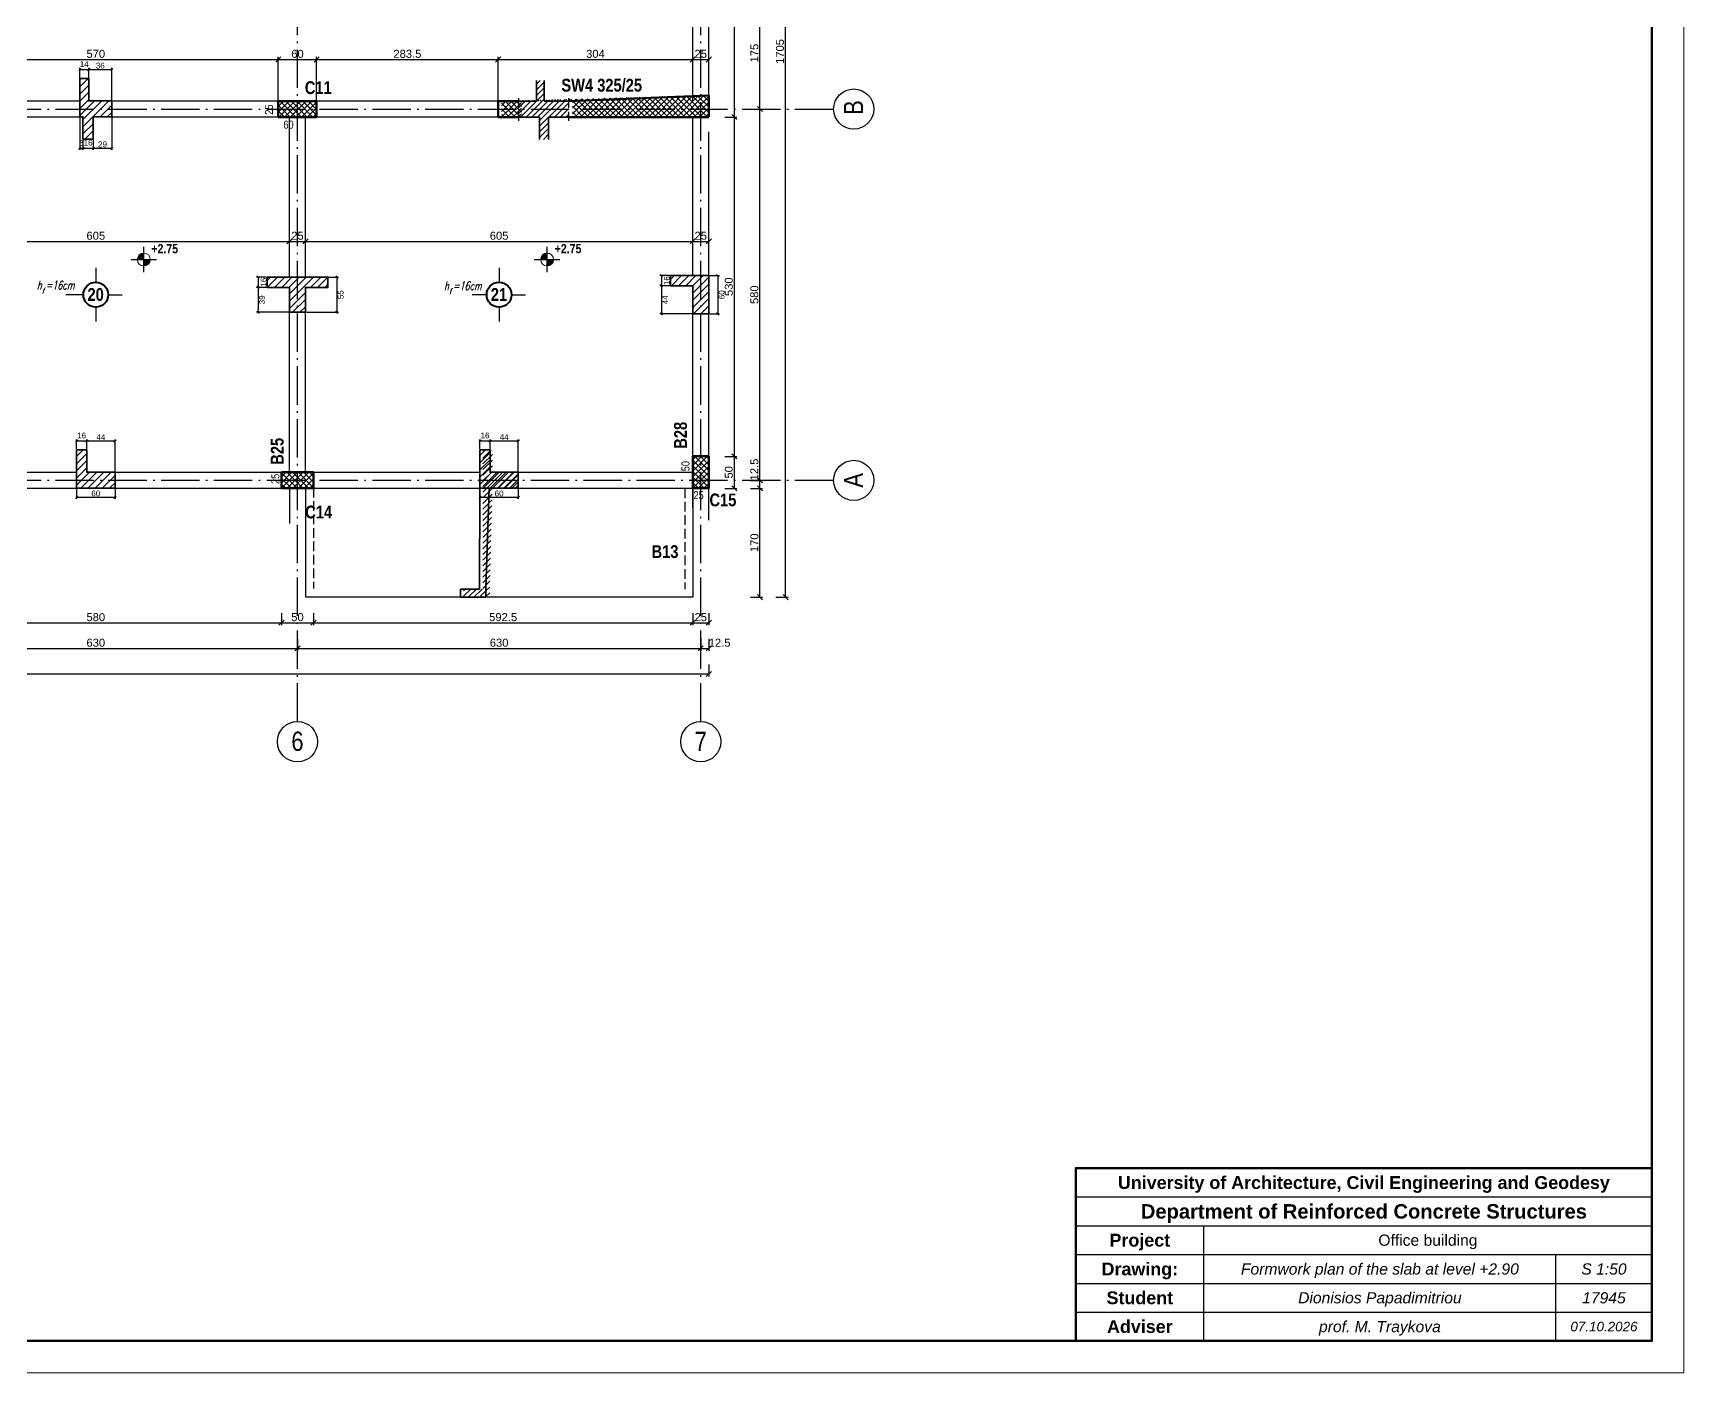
# Model space of a CAD drawing. Header units: millimetres. Extents: x -554 to 5391, y -796 to 3409.
# Drawn here: x 2812 to 5391, y -796 to 1297 of the extents above; entities that cross this region are included whole.
import ezdxf
from ezdxf.enums import TextEntityAlignment as Align

# ---------------------------------------------------------------- set-up
doc = ezdxf.new("R2010")
doc.units = ezdxf.units.MM
for name, pattern in [('DASHDOT', [82.5, 60, -10, 2.5, -10]), ('Dashed', [21, 15, -6]), ('Solid Line copy-002', [82.5, 60, -10, 2.5, -10])]:
    doc.linetypes.add(name, pattern=pattern)
for name, color, linetype, lineweight in [('! Plochi sech', 210, 'Continuous', 25), ('!Column', 10, 'Continuous', 50), ('!Dimension', 70, 'Continuous', 25), ('!Hatch', 70, 'Continuous', 25), ('035', 30, 'Continuous', 30), ('Osi', 70, 'DASHDOT', 25), ('SHEET', 7, 'Continuous', 35)]:
    doc.layers.add(name, color=color, linetype=linetype, lineweight=lineweight)
doc.layers.add('text', color=7, linetype='Continuous')
doc.styles.add('GENERATED_STYLE_2', font='ARIALN.TTF')
doc.styles.add('GENERATED_STYLE_3', font='ARIALNB.TTF')
doc.styles.get("Standard").update_dxf_attribs({"font": 'arial.ttf'})
doc.styles.add('TB', font='arial.ttf')
doc.styles.add('TB_B', font='arialbd.ttf')
doc.styles.add('TB_I', font='ariali.ttf')
doc.styles.add('АRM_nadpis', font='simplex.shx', dxfattribs={"width": 0.7, "oblique": 15})
doc.dimstyles.new('RC_PLAN', dxfattribs={"dimtxt": 12.5, "dimasz": 8, "dimexe": 4, "dimexo": 0, "dimgap": 2.5, "dimtad": 1, "dimdec": 1, "dimdsep": 46, "dimtxsty": 'Standard', "dimblk": 'OBLIQUE', "dimcen": 2.5, "dimclrd": 3, "dimclre": 3, "dimclrt": 7, "dimazin": 3, "dimtfac": 1, "dimtmove": 2, "dimatfit": 3})
doc.dimstyles.new('RC_SECTION', dxfattribs={"dimtxt": 9, "dimasz": 3.5, "dimexe": 2.5, "dimexo": 1.5, "dimgap": 1.5, "dimtad": 1, "dimdec": 0, "dimtxsty": 'Standard', "dimblk": 'OBLIQUE', "dimcen": 2.5, "dimclrd": 3, "dimclre": 3, "dimclrt": 7, "dimazin": 3, "dimtfac": 1, "dimtmove": 2, "dimatfit": 3})

# ---------------------------------------------------------------- blocks, each defined once
blk = doc.blocks.new('_Oblique')
at = {"color": 0, "linetype": 'ByBlock', "lineweight": -2}
blk.add_line((-0.5, -0.5), (0.5, 0.5), dxfattribs=at)

msp = doc.modelspace()

# ---------------------------------------------------------------- hatches: boundary and pattern name
at = {"layer": '! Plochi sech'}
h = msp.add_hatch(dxfattribs=at)
h.set_pattern_fill('ANSI31', color=256, scale=50)
h.set_pattern_definition([(45, (-891140.398, -495085.044), (-4.419417382, 4.419417382), [])])
h.paths.add_polyline_path([(3610.6, 1222.7), (3598.6, 1222.7), (3598.6, 1190.66), (3570.5, 1190.66), (3570.5, 1165.66), (3603.6, 1165.66), (3603.6, 1130.66), (3617.6, 1130.66), (3617.6, 1165.66), (3648.6, 1165.66), (3648.6, 1190.66), (3610.6, 1190.66)])
h = msp.add_hatch(dxfattribs=at)
h.set_pattern_fill('ANSI31', color=256, scale=50)
h.set_pattern_definition([(45, (-893534.9034, -493039.377), (-4.419417382, 4.419417382), [])])
h.paths.add_polyline_path([(3515.19, 610.64), (3529.9, 610.64), (3529.9, 645.64), (3515.19, 645.64)])
h.paths.add_polyline_path([(3515.19, 610.64), (3515.19, 598.15), (3570.9, 598.16), (3570.9, 610.64), (3529.9, 610.64)])
h.paths.add_polyline_path([(3515.19, 598.15), (3515.19, 585.64), (3570.9, 585.64), (3570.9, 598.16)])
h.paths.add_polyline_path([(3529.9, 585.64), (3515.19, 585.64), (3515.19, 585.64), (3514.9, 428.47), (3525.69, 428.47)])
h.paths.add_polyline_path([(3514.9, 428.63), (3514.9, 428.14), (3484.9, 428.14), (3484.9, 415.97), (3525.69, 415.97), (3525.69, 428.63)])
at = {"layer": '!Hatch'}
h = msp.add_hatch(dxfattribs=at)
h.set_pattern_fill('ANSI37', color=256, scale=50)
h.set_pattern_definition([(45, (-894824.752, -493460.0694), (-4.419417382, 4.419417382), []), (135, (-894824.752, -493460.0694), (-4.419417382, -4.419417382), [])])
h.paths.add_polyline_path([(3255.36, 1177.64), (3255.36, 1190.28), (3195.36, 1190.28), (3195.36, 1177.62)])
h.paths.add_polyline_path([(3195.36, 1165.64), (3255.36, 1165.64), (3255.36, 1177.64), (3195.36, 1177.62)])
h = msp.add_hatch(dxfattribs=at)
h.set_pattern_fill('ANSI37', color=256, scale=50)
h.set_pattern_definition([(45, (3585.748, 1145.519), (-4.41942, 4.41942), []), (135, (3585.748, 1145.519), (-4.41942, -4.41942), [])])
h.paths.add_polyline_path([(3654.9, 1190.63), (3615.6, 1190.63), (3575.5, 1190.62), (3575.5, 1178.09), (3654.9, 1178.1)], flags=16)
h.paths.add_polyline_path([(3654.9, 1178.1), (3575.5, 1178.09), (3575.5, 1165.64), (3654.9, 1165.64)], flags=16)
h.paths.add_polyline_path([(3855.41, 1199.14), (3543.91, 1190.64), (3543.91, 1178.05), (3855.41, 1178.1)])
h.paths.add_polyline_path([(3855.41, 1178.1), (3543.91, 1178.05), (3543.91, 1165.64), (3855.41, 1165.64)])
h.paths.add_polyline_path([(3867.91, 1199.14), (3855.41, 1199.14), (3855.41, 1178.1), (3867.91, 1178.1)])
h.paths.add_polyline_path([(3867.91, 1178.1), (3855.41, 1178.1), (3855.41, 1165.64), (3867.91, 1165.64)])
h = msp.add_hatch(dxfattribs=at)
h.set_pattern_fill('ANSI37', color=256, scale=50)
h.set_pattern_definition([(45, (-892684.754, -493986.8046), (-4.419417382, 4.419417382), []), (135, (-892684.754, -493986.8046), (-4.419417382, -4.419417382), [])])
h.paths.add_polyline_path([(3855.36, 635.64), (3842.86, 635.64), (3842.86, 610.63), (3855.36, 610.64)])
h.paths.add_polyline_path([(3867.86, 635.64), (3855.36, 635.64), (3855.36, 610.64), (3867.86, 610.64)])
h.paths.add_polyline_path([(3855.36, 610.64), (3855.36, 587.86), (3867.86, 587.86), (3867.86, 610.64)])
h.paths.add_polyline_path([(3855.36, 610.64), (3842.86, 610.63), (3842.86, 587.86), (3855.36, 587.86)])
h.paths.add_polyline_path([(3855.36, 587.86), (3842.86, 587.86), (3842.86, 585.64), (3855.36, 585.64)])
h.paths.add_polyline_path([(3867.86, 587.86), (3855.36, 587.86), (3855.36, 585.64), (3867.86, 585.64)])
h = msp.add_hatch(dxfattribs=at)
h.set_pattern_fill('ANSI37', color=256, scale=50, angle=90)
h.set_pattern_definition([(135, (497802.8546, -895911.977), (-4.419417382, -4.419417382), []), (225, (497802.8546, -895911.977), (4.419417382, -4.419417382), [])])
h.paths.add_polyline_path([(3200.41, 598.14), (3200.41, 585.64), (3225.42, 585.64), (3225.41, 598.14)])
h.paths.add_polyline_path([(3200.41, 610.64), (3200.41, 598.14), (3225.41, 598.14), (3225.41, 610.64)])
h.paths.add_polyline_path([(3225.41, 598.14), (3248.19, 598.14), (3248.19, 610.64), (3225.41, 610.64)])
h.paths.add_polyline_path([(3225.41, 598.14), (3225.42, 585.64), (3248.19, 585.64), (3248.19, 598.14)])
h.paths.add_polyline_path([(3248.19, 598.14), (3248.19, 585.64), (3250.41, 585.64), (3250.41, 598.14)])
h.paths.add_polyline_path([(3248.19, 610.64), (3248.19, 598.14), (3250.41, 598.14), (3250.41, 610.64)])
h = msp.add_hatch()
h.set_pattern_fill('ANSI31', scale=2.5)
h.paths.add_polyline_path([(2890.4, 1130.94), (2890.4, 1165.94), (2885.4, 1165.94), (2885.4, 1190.94), (2885.4, 1225.94), (2899.4, 1225.94), (2899.4, 1190.94), (2935.4, 1190.94), (2935.4, 1165.94), (2906.4, 1165.94), (2906.4, 1130.94)])
h = msp.add_hatch(color=7)
h.paths.add_polyline_path([(2975.4, 943.1), (2985.4, 943.1), (2985.4, 953.1, 0.4142136)])
h.paths.add_polyline_path([(2985.4, 943.1), (2985.4, 933.1, 0.4142136), (2995.4, 943.1)])
h = msp.add_hatch(color=7)
h.paths.add_polyline_path([(3605.4, 943.1), (3615.4, 943.1), (3615.4, 953.1, 0.4142136)])
h.paths.add_polyline_path([(3615.4, 943.1), (3615.4, 933.1, 0.4142136), (3625.4, 943.1)])
h = msp.add_hatch()
h.set_pattern_fill('ANSI31', scale=2.5)
h.paths.add_polyline_path([(3177.91, 915.6), (3212.91, 915.6), (3237.91, 915.6), (3272.91, 915.6), (3272.91, 899.6), (3237.91, 899.6), (3237.91, 860.6), (3212.91, 860.6), (3212.91, 899.6), (3177.91, 899.6)])
h = msp.add_hatch()
h.set_pattern_fill('ANSI31', scale=2.5)
h.paths.add_polyline_path([(3807.91, 918.1), (3842.91, 918.1), (3867.91, 918.1), (3867.91, 858.1), (3842.91, 858.1), (3842.91, 902.1), (3807.91, 902.1)])
h = msp.add_hatch()
h.set_pattern_fill('ANSI31', scale=2.5)
h.paths.add_polyline_path([(2880.4, 585.64), (2880.4, 610.64), (2880.4, 645.64), (2896.4, 645.64), (2896.4, 610.64), (2940.4, 610.64), (2940.4, 585.64)])
h = msp.add_hatch()
h.set_pattern_fill('ANSI31', scale=2.5)
h.paths.add_polyline_path([(3510.4, 585.64), (3510.4, 610.64), (3510.4, 645.64), (3526.4, 645.64), (3526.4, 610.64), (3570.4, 610.64), (3570.4, 585.64)])

# ---------------------------------------------------------------- linework, layer by layer
at = {"layer": '!Column'}
for p, q in [((3570.5, 1190.59), (3538.91, 1190.64)), ((3538.91, 1190.64), (3538.91, 1165.6)), ((3867.91, 1199.14), (3648.6, 1190.59)), ((3867.91, 1165.97), (3867.91, 1199.47)), ((3538.91, 1165.66), (3570.5, 1165.59)), ((3648.6, 1165.66), (3867.91, 1165.66))]:
    msp.add_line(p, q, dxfattribs=at)
for points in [[(3195.36, 1165.64), (3255.36, 1165.64), (3255.36, 1190.64), (3195.36, 1190.64)], [(3842.86, 635.64), (3842.86, 585.64), (3867.86, 585.64), (3867.86, 635.64)], [(3200.41, 585.64), (3250.41, 585.64), (3250.41, 610.64), (3200.41, 610.64)]]:
    msp.add_lwpolyline(points, close=True, dxfattribs=at)
at = {"color": 3, "linetype": 'Continuous', "lineweight": 35}
for p, q in [((3598.66, 1222.7), (3598.66, 1190.97)), ((3610.66, 1222.7), (3610.66, 1190.97)), ((3598.6, 1190.66), (3570.5, 1190.66)), ((3648.6, 1190.66), (3610.6, 1190.66)), ((3570.5, 1165.66), (3603.6, 1165.66)), ((3603.6, 1165.66), (3603.6, 1130.66)), ((3648.6, 1165.66), (3617.6, 1165.66)), ((3617.6, 1165.66), (3617.6, 1130.66)), ((3509.9, 428.14), (3510.4, 585.64)), ((3519.9, 429.24), (3524.9, 585.64)), ((3509.9, 428.14), (3479.9, 428.14)), ((3479.9, 428.14), (3479.9, 415.64)), ((3479.9, 415.64), (3519.9, 415.64)), ((3519.9, 415.64), (3519.9, 429.24))]:
    msp.add_line(p, q, dxfattribs=at)
at = {"color": 3, "linetype": 'Dashed', "lineweight": 25}
for p, q in [((3570.5, 1194.94), (3570.5, 1159.94)), ((3648.6, 1194.94), (3648.6, 1159.94))]:
    msp.add_line(p, q, dxfattribs=at)
at = {"color": 7, "lineweight": 25}
for p, q in [((2985.4, 923.1), (2985.4, 963.1)), ((3615.4, 923.1), (3615.4, 963.1)), ((2965.4, 943.1), (3005.4, 943.1)), ((3595.4, 943.1), (3635.4, 943.1))]:
    msp.add_line(p, q, dxfattribs=at)
at = {"color": 4, "linetype": 'Continuous', "lineweight": 25}
for p, q in [((2910.4, 929.97), (2910.4, 907.53)), ((3540.4, 929.97), (3540.4, 907.53)), ((2890.97, 888.1), (2863.53, 888.1)), ((2929.83, 888.1), (2951.66, 888.1)), ((3520.97, 888.1), (3498.53, 888.1)), ((3559.83, 888.1), (3581.66, 888.1)), ((2910.4, 868.67), (2910.4, 846.23)), ((3540.4, 868.67), (3540.4, 846.23))]:
    msp.add_line(p, q, dxfattribs=at)
at = {"color": 7, "linetype": 'Dashed', "lineweight": 25}
for p, q in [((3250.46, 586.48), (3250.46, 428.98)), ((3830.47, 585.44), (3830.47, 427.94))]:
    msp.add_line(p, q, dxfattribs=at)
at = {"color": 3, "lineweight": 35}
for points in [[(2890.4, 1130.94), (2890.4, 1165.94), (2885.4, 1165.94), (2885.4, 1190.94), (2885.4, 1225.94), (2899.4, 1225.94), (2899.4, 1190.94), (2935.4, 1190.94), (2935.4, 1165.94), (2906.4, 1165.94), (2906.4, 1130.94)], [(3177.91, 915.6), (3212.91, 915.6), (3237.91, 915.6), (3272.91, 915.6), (3272.91, 899.6), (3237.91, 899.6), (3237.91, 860.6), (3212.91, 860.6), (3212.91, 899.6), (3177.91, 899.6)], [(3807.91, 918.1), (3842.91, 918.1), (3867.91, 918.1), (3867.91, 858.1), (3842.91, 858.1), (3842.91, 902.1), (3807.91, 902.1)], [(2880.4, 585.64), (2880.4, 610.64), (2880.4, 645.64), (2896.4, 645.64), (2896.4, 610.64), (2940.4, 610.64), (2940.4, 585.64)], [(3510.4, 585.64), (3510.4, 610.64), (3510.4, 645.64), (3526.4, 645.64), (3526.4, 610.64), (3570.4, 610.64), (3570.4, 585.64)]]:
    msp.add_lwpolyline(points, close=True, dxfattribs=at)
at = {"color": 7, "lineweight": 20}
for centre in [(2985.4, 943.1), (3615.4, 943.1)]:
    msp.add_circle(centre, 10, dxfattribs=at)
at = {"color": 4, "linetype": 'Continuous', "lineweight": 40}
for centre in [(2910.4, 888.1), (3540.4, 888.1)]:
    msp.add_circle(centre, 19.43, dxfattribs=at)
at = {"layer": '035'}
for p, q in [((3842.91, 1199.13), (3842.91, 1323.1)), ((3867.91, 1171.25), (3867.91, 1323.1)), ((2305.4, 1190.94), (2885.4, 1190.94)), ((2935.4, 1190.94), (3538.91, 1190.94)), ((2305.4, 1165.94), (2885.4, 1165.94)), ((2935.4, 1165.94), (3538.91, 1165.94)), ((3212.91, 915.6), (3212.91, 1166.52)), ((3237.91, 915.6), (3237.91, 1166.52)), ((3842.91, 918.1), (3842.91, 1166.25)), ((3867.91, 918.1), (3867.91, 1142.75)), ((3212.91, 610.64), (3212.91, 860.6)), ((3237.91, 610.64), (3237.91, 860.6)), ((3842.91, 555.92), (3842.91, 858.1)), ((3867.91, 535.91), (3867.91, 858.1)), ((2310.4, 610.64), (2880.4, 610.64)), ((2940.4, 610.64), (3510.4, 610.64)), ((3570.4, 610.64), (3842.91, 610.64)), ((2310.4, 585.64), (2880.4, 585.64)), ((2940.4, 585.64), (3510.4, 585.64)), ((3212.91, 585.64), (3212.91, 530.92)), ((3237.91, 585.64), (3237.91, 530.92)), ((3570.4, 585.64), (3867.86, 585.64))]:
    msp.add_line(p, q, dxfattribs=at)
at = {"layer": '035', "linetype": 'Continuous'}
for p, q in [((3237.91, 586.28), (3237.91, 416.33)), ((3842.91, 585.64), (3842.91, 415.64)), ((3842.91, 415.64), (3237.96, 415.64))]:
    msp.add_line(p, q, dxfattribs=at)
at = {"layer": 'Osi', "linetype": 'Solid Line copy-002', "lineweight": 25}
for p, q in [((3225.41, 221.26), (3225.41, 2641.85)), ((3855.41, 221.26), (3855.41, 2641.85)), ((124.88, 1178.14), (4062.96, 1178.14)), ((124.88, 598.14), (4062.96, 598.14))]:
    msp.add_line(p, q, dxfattribs=at)
at = {"layer": 'Osi', "color": 2, "linetype": 'Continuous', "lineweight": 30}
for centre in [(4094.37, 1178.14), (4094.37, 598.07), (3225.41, 189.85), (3855.41, 189.85)]:
    msp.add_circle(centre, 31.41, dxfattribs=at)
at = {"layer": 'SHEET', "color": 7, "lineweight": 25}
for p, q in [((4441.22, -521.45), (5341.22, -521.45)), ((4441.22, -566.45), (5341.22, -566.45)), ((4641.22, -746.45), (4641.22, -566.45)), ((4441.22, -611.45), (5341.22, -611.45)), ((5191.22, -746.45), (5191.22, -611.45)), ((4441.22, -656.45), (5341.22, -656.45)), ((4441.22, -701.45), (5341.22, -701.45))]:
    msp.add_line(p, q, dxfattribs=at)
at = {"layer": 'SHEET', "color": 7, "lineweight": 13}
msp.add_lwpolyline([(-553.78, -796.45), (5391.22, -796.45), (5391.22, 3408.55), (-553.78, 3408.55)], close=True, dxfattribs=at)
at = {"layer": 'SHEET', "color": 7, "lineweight": 50}
for points in [[(-453.78, -746.45), (5341.22, -746.45), (5341.22, 3358.55), (-453.78, 3358.55)], [(4441.22, -746.45), (5341.22, -746.45), (5341.22, -476.45), (4441.22, -476.45)]]:
    msp.add_lwpolyline(points, close=True, dxfattribs=at)

# ---------------------------------------------------------------- texts
at = {"layer": 'SHEET', "color": 7}
for s, height, style, p in [('University of Architecture, Civil Engineering and Geodesy', 20, 'TB_B', (4891.22, -498.95)), ('Department of Reinforced Concrete Structures', 22.5, 'TB_B', (4891.22, -543.95)), ('Project', 20, 'TB_B', (4541.22, -588.95)), ('Office building', 17.5, 'TB', (4991.22, -588.95)), ('Drawing:', 20, 'TB_B', (4541.22, -633.95)), ('Formwork plan of the slab at level +2.90', 17.5, 'TB_I', (4916.22, -633.95)), ('S 1:50', 17.5, 'TB_I', (5266.22, -633.95)), ('Student', 20, 'TB_B', (4541.22, -678.95)), ('Dionisios Papadimitriou', 17.5, 'TB_I', (4916.22, -678.95)), ('17945', 17.5, 'TB_I', (5266.22, -678.95)), ('Adviser', 20, 'TB_B', (4541.22, -723.95)), ('prof. M. Traykova', 17.5, 'TB_I', (4916.22, -723.95)), ('07.10.2026', 15, 'TB_I', (5266.22, -723.95))]:
    msp.add_text(s, height=height, dxfattribs=dict(at, style=style)).set_placement(p, align=Align.MIDDLE_CENTER)
at = {"layer": 'text', "style": 'АRM_nadpis', "oblique": 15, "width": 0.7}
for s, height, p in [('h =16cm', 13.122, (2818.37, 896.45)), ('h =16cm', 13.122, (3454.37, 895.45)), ('f', 9.19, (2826.2, 889.84)), ('f', 9.19, (3462.2, 888.84))]:
    msp.add_text(s, height=height, dxfattribs=at).set_placement(p)
at = {"layer": 'text', "color": 6, "linetype": 'Continuous', "lineweight": 5, "attachment_point": 2, "style": 'GENERATED_STYLE_3'}
for s, insert, char_height in [('C11', (3257.9, 1221.59), 20), ('{\\fArial Narrow|b0|i0|c204|p34;60}', (3211.42, 1159.99), 12.5), ('+2.75', (3018.1, 967.3), 14.4), ('+2.75', (3648.1, 967.3), 14.4), ('{\\fArial Narrow|b0|i0|c204|p34;25}', (3852.03, 581.2), 12.5), ('C15', (3889.99, 577.51), 20), ('C14', (3258.55, 558.62), 20)]:
    msp.add_mtext(s, dxfattribs=dict(at, insert=insert, char_height=char_height))
at = {"layer": 'text', "color": 3, "linetype": 'Continuous', "lineweight": 5, "char_height": 20, "attachment_point": 2, "style": 'GENERATED_STYLE_3'}
for s, insert in [('SW4 325/25', (3700.68, 1225.4)), ('B13', (3799.48, 496.8))]:
    msp.add_mtext(s, dxfattribs=dict(at, insert=insert))
at = {"layer": 'text', "color": 2, "linetype": 'Continuous', "lineweight": 5, "char_height": 30, "attachment_point": 5, "rotation": 90, "style": 'GENERATED_STYLE_2'}
for s, insert in [('B', (4093.98, 1180.51)), ('A', (4093.98, 598.07))]:
    msp.add_mtext(s, dxfattribs=dict(at, insert=insert))
at = {"layer": 'text', "color": 6, "linetype": 'Continuous', "lineweight": 5, "char_height": 12.5, "attachment_point": 2, "rotation": 90, "style": 'GENERATED_STYLE_3'}
for s, insert in [('{\\fArial Narrow|b0|i0|c204|p34;25}', (3174.6, 1177.33)), ('{\\fArial Narrow|b0|i0|c204|p34;50}', (3825.22, 620.3)), ('{\\fArial Narrow|b0|i0|c204|p34;25}', (3184.66, 600.36))]:
    msp.add_mtext(s, dxfattribs=dict(at, insert=insert))
at = {"layer": 'text', "color": 4, "linetype": 'Continuous', "lineweight": 5, "char_height": 20, "attachment_point": 2, "style": 'GENERATED_STYLE_3'}
for s, insert in [('20', (2910.16, 898.43)), ('21', (3540.16, 898.43))]:
    msp.add_mtext(s, dxfattribs=dict(at, insert=insert))
at = {"layer": 'text', "color": 3, "linetype": 'Continuous', "lineweight": 5, "char_height": 20, "attachment_point": 2, "rotation": 90, "style": 'GENERATED_STYLE_3'}
for s, insert in [('B28', (3813.77, 668.5)), ('B25', (3183.77, 643.5))]:
    msp.add_mtext(s, dxfattribs=dict(at, insert=insert))
at = {"layer": 'text', "color": 2, "linetype": 'Continuous', "lineweight": 5, "char_height": 30, "attachment_point": 5, "style": 'GENERATED_STYLE_2'}
for s, insert in [('6', (3225.41, 190.24)), ('7', (3855.41, 190.24))]:
    msp.add_mtext(s, dxfattribs=dict(at, insert=insert))

# ---------------------------------------------------------------- dimensions: what is measured, and where the dimension line sits
at = {"layer": '!Dimension'}
for base, p1, p2, location in [((3987.9, 415.6), (3972.9, 415.6), (3972.9, 2120.6), (3979.15, 1268.1)), ((3907.9, 1165.6), (3892.9, 1165.6), (3892.9, 1515.6), (3899.15, 1340.6)), ((3947.9, 1178.1), (3932.9, 1178.1), (3932.9, 1353.1), (3939.15, 1265.6)), ((3907.9, 635.6), (3892.9, 635.6), (3892.9, 1165.6), (3899.15, 900.6)), ((3947.9, 598.1), (3932.9, 598.1), (3932.9, 1178.1), (3939.15, 888.1)), ((3907.9, 585.6), (3892.9, 585.6), (3892.9, 635.6), (3899.15, 610.6)), ((3947.9, 585.6), (3932.9, 585.6), (3932.9, 598.1), (3939.15, 615.04)), ((3947.9, 415.6), (3932.9, 415.6), (3932.9, 585.6), (3939.15, 500.6))]:
    msp.add_linear_dim(base=base, p1=p1, p2=p2, angle=90, location=location, dimstyle='RC_PLAN', override={"dimtmove": 2}, dxfattribs=at).render()
for base, p1, p2, location in [((2625.4, 1255.6), (2625.4, 1190.6), (3195.4, 1190.6), (2910.4, 1264.35)), ((3195.4, 1255.6), (3195.4, 1190.6), (3255.4, 1190.6), (3225.4, 1264.35)), ((3255.4, 1255.6), (3255.4, 1190.6), (3538.9, 1190.6), (3397.15, 1264.35)), ((3538.9, 1255.6), (3538.9, 1190.6), (3842.9, 1190.6), (3690.9, 1264.35)), ((3842.9, 1255.6), (3842.9, 1190.6), (3867.9, 1190.6), (3855.4, 1264.35)), ((2607.9, 971.43), (2607.9, 971.43), (3212.9, 971.43), (2910.4, 980.18)), ((3212.9, 971.43), (3212.9, 971.43), (3237.9, 971.43), (3225.4, 980.18)), ((3237.9, 971.43), (3237.9, 971.43), (3842.9, 971.43), (3540.4, 980.18)), ((3842.9, 971.43), (3842.9, 971.43), (3867.9, 971.43), (3855.4, 980.18)), ((2620.4, 375.6), (2620.4, 390.6), (3200.4, 390.6), (2910.4, 384.35)), ((3200.4, 375.6), (3200.4, 390.6), (3250.4, 390.6), (3225.4, 384.35)), ((3250.4, 375.6), (3250.4, 390.6), (3842.9, 390.6), (3546.65, 384.35)), ((3842.9, 375.6), (3842.9, 390.6), (3867.9, 390.6), (3855.4, 384.35)), ((2595.4, 335.6), (2595.4, 350.6), (3225.4, 350.6), (2910.4, 344.35)), ((3225.4, 335.6), (3225.4, 350.6), (3855.4, 350.6), (3540.4, 344.35)), ((3855.4, 335.6), (3855.4, 350.6), (3867.9, 350.6), (3884.84, 344.35)), ((307.9, 295.6), (307.9, 310.6), (3867.9, 310.6), (2087.9, 304.35))]:
    msp.add_linear_dim(base=base, p1=p1, p2=p2, location=location, dimstyle='RC_PLAN', override={"dimtmove": 2}, dxfattribs=at).render()
for base, p1, p2 in [((2885.4, 1239.94), (2885.4, 1225.94), (2899.4, 1225.94)), ((2899.4, 1239.94), (2899.4, 1225.94), (2935.4, 1190.94)), ((2885.4, 1116.94), (2885.4, 1165.94), (2890.4, 1130.94)), ((2906.4, 1116.94), (2906.4, 1130.94), (2935.4, 1165.94)), ((2890.4, 1116.94), (2890.4, 1130.94), (2906.4, 1130.94)), ((2880.4, 659.64), (2880.4, 645.64), (2896.4, 645.64)), ((2896.4, 659.64), (2896.4, 645.64), (2940.4, 610.64)), ((3510.4, 659.64), (3510.4, 645.64), (3526.4, 645.64)), ((3526.4, 659.64), (3526.4, 645.64), (3570.4, 610.64)), ((2880.4, 571.64), (2880.4, 585.64), (2940.4, 585.64)), ((3510.4, 571.64), (3510.4, 585.64), (3570.4, 585.64))]:
    msp.add_linear_dim(base=base, p1=p1, p2=p2, dimstyle='RC_SECTION', dxfattribs=at).render()
for base, p1, p2 in [((3163.91, 915.6), (3177.91, 915.6), (3177.91, 899.6)), ((3286.91, 915.6), (3272.91, 915.6), (3237.91, 860.6)), ((3793.91, 918.1), (3807.91, 918.1), (3807.91, 902.1)), ((3793.91, 902.1), (3807.91, 902.1), (3842.91, 858.1)), ((3881.91, 918.1), (3867.91, 918.1), (3867.91, 858.1)), ((3163.91, 899.6), (3177.91, 899.6), (3212.91, 860.6))]:
    msp.add_linear_dim(base=base, p1=p1, p2=p2, angle=90, dimstyle='RC_SECTION', dxfattribs=at).render()

doc.saveas('drawing.dxf')
